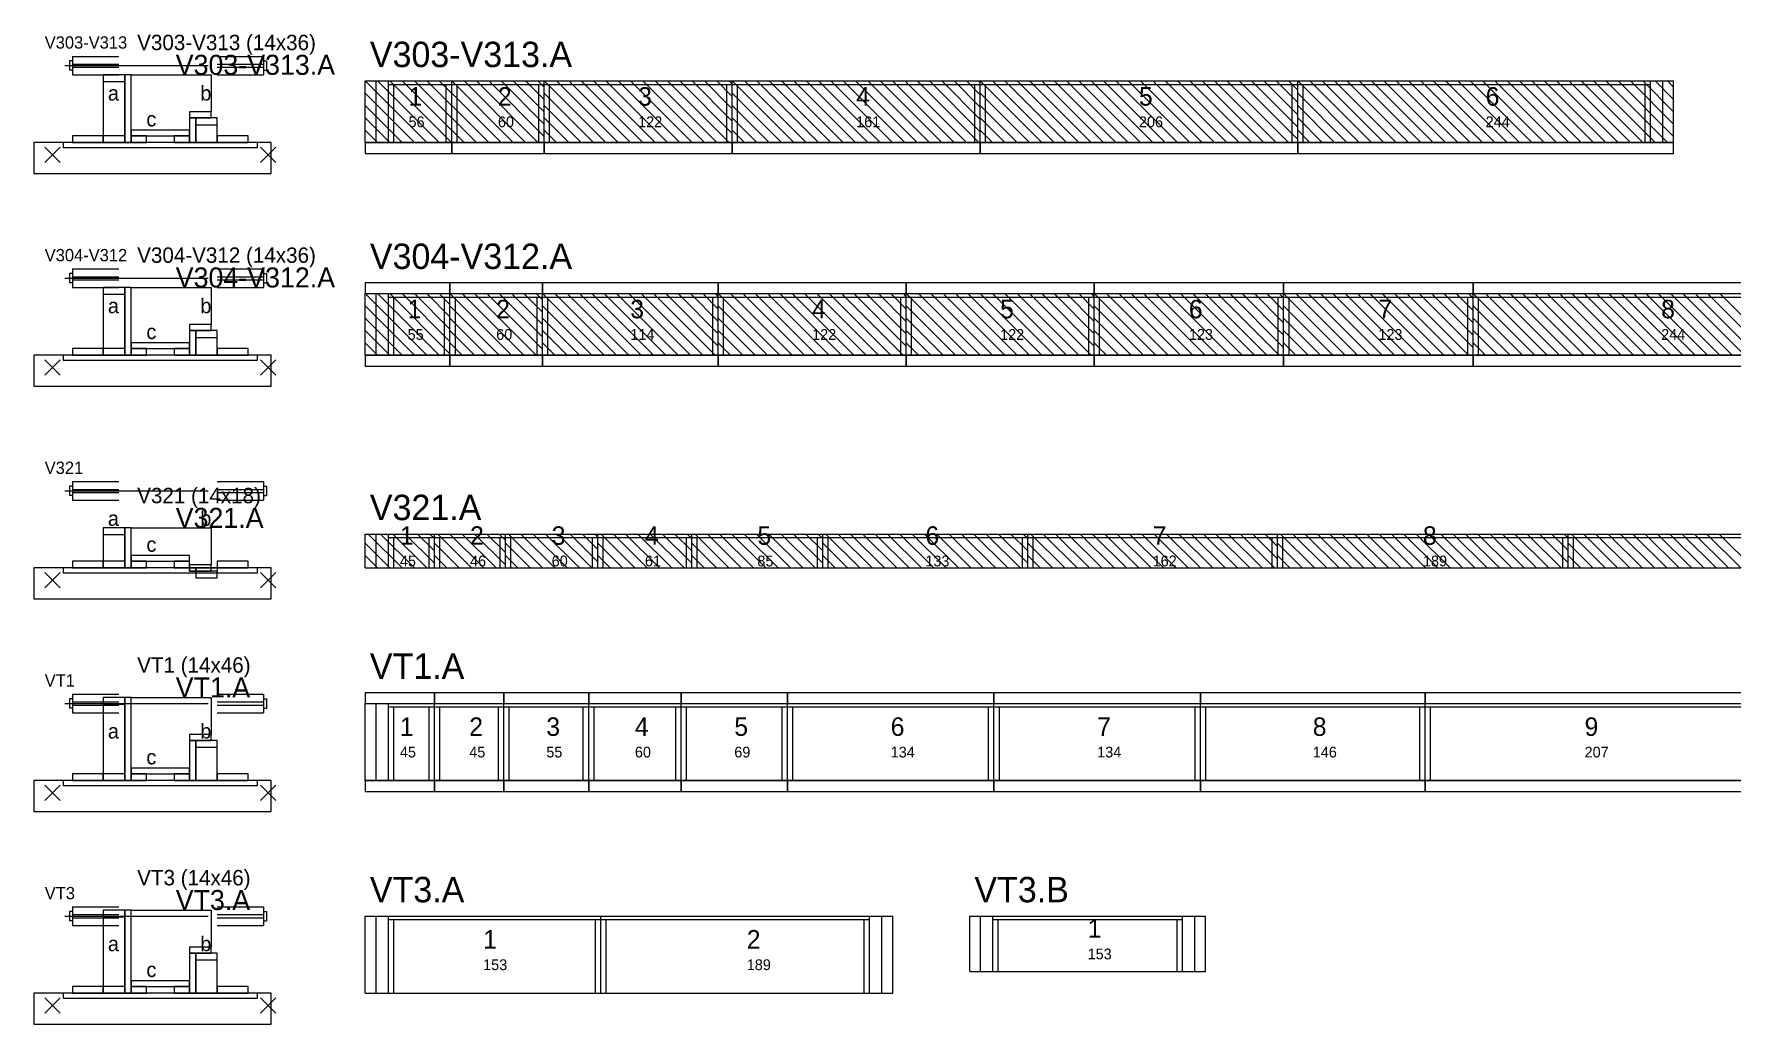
# Model space of a CAD drawing. Header units: metres. Extents: x -10 to 74425, y -2037 to 26.
# Drawn here: x 71397 to 72499, y -1318 to -675 of the extents above; entities that cross this region are included whole.
import ezdxf

# ---------------------------------------------------------------- set-up
doc = ezdxf.new("R2010")
doc.units = ezdxf.units.M
doc.layers.add('LABELS', color=3, linetype='Continuous')
doc.layers.add('VIGAS', color=7, linetype='Continuous')

msp = doc.modelspace()

# ---------------------------------------------------------------- linework, layer by layer
at = {"layer": 'VIGAS'}
for p, q in [((71420.2, -693), (71420.2, -699)), ((71422.2, -693), (71420.2, -693)), ((71422.2, -690), (71452.2, -690)), ((71422.2, -690), (71422.2, -702)), ((71516.2, -690), (71546.2, -690)), ((71546.2, -690), (71546.2, -702)), ((71546.2, -693), (71548.2, -693)), ((71548.2, -693), (71548.2, -699)), ((71417.2, -696), (71510.2, -696)), ((71422.2, -699), (71420.2, -699)), ((71422.2, -695), (71452.2, -695)), ((71422.2, -697), (71452.2, -697)), ((71422.2, -702), (71452.2, -702)), ((71516.2, -695), (71546.2, -695)), ((71516.2, -697), (71546.2, -697)), ((71516.2, -702), (71546.2, -702)), ((71546.2, -699), (71548.2, -699)), ((71612.2, -706), (71668.3, -706)), ((71612.2, -746), (71612.2, -706)), ((71652.2, -746), (71612.2, -706)), ((71644.2, -746), (71612.2, -714)), ((71619.2, -746), (71619.2, -706)), ((71660.2, -746), (71620.2, -706)), ((71627.2, -746), (71627.2, -706)), ((71627.2, -708.2), (71668.3, -708.2)), ((71668.2, -746), (71628.2, -706)), ((71630.7, -746), (71630.7, -708.2)), ((71668.3, -738.1), (71636.2, -706)), ((71668.3, -730.1), (71644.2, -706)), ((71668.3, -722.1), (71652.2, -706)), ((71668.3, -714.1), (71660.2, -706)), ((71664.8, -746), (71664.8, -708.2)), ((71668.3, -706.1), (71668.2, -706)), ((71668.3, -746), (71668.3, -706)), ((71668.3, -746), (71668.3, -706)), ((71668.3, -706), (71728.3, -706)), ((71668.3, -746), (71668.3, -706)), ((71668.3, -746), (71668.3, -706)), ((71668.3, -746), (71668.3, -706)), ((71708.3, -746), (71668.3, -706)), ((71668.3, -708.2), (71728.3, -708.2)), ((71700.3, -746), (71668.3, -714)), ((71671.8, -746), (71671.8, -708.2)), ((71716.3, -746), (71676.3, -706)), ((71724.3, -746), (71684.3, -706)), ((71728.3, -742), (71692.3, -706)), ((71728.3, -734), (71700.3, -706)), ((71728.3, -726), (71708.3, -706)), ((71728.3, -718), (71716.3, -706)), ((71728.3, -710), (71724.3, -706)), ((71724.8, -746), (71724.8, -708.2)), ((71728.3, -746), (71728.3, -706)), ((71728.3, -746), (71728.3, -706)), ((71728.3, -706), (71850.3, -706)), ((71728.3, -746), (71728.3, -706)), ((71728.3, -746), (71728.3, -706)), ((71728.3, -746), (71728.3, -706)), ((71768.3, -746), (71728.3, -706)), ((71728.3, -708.2), (71850.3, -708.2)), ((71760.3, -746), (71728.3, -714)), ((71731.8, -746), (71731.8, -708.2)), ((71776.3, -746), (71736.3, -706)), ((71784.3, -746), (71744.3, -706)), ((71792.3, -746), (71752.3, -706)), ((71800.3, -746), (71760.3, -706)), ((71808.3, -746), (71768.3, -706)), ((71816.3, -746), (71776.3, -706)), ((71824.3, -746), (71784.3, -706)), ((71832.3, -746), (71792.3, -706)), ((71840.3, -746), (71800.3, -706)), ((71848.3, -746), (71808.3, -706)), ((71850.3, -740), (71816.3, -706)), ((71850.3, -732), (71824.3, -706)), ((71850.3, -724), (71832.3, -706)), ((71850.3, -716), (71840.3, -706)), ((71846.8, -746), (71846.8, -708.2)), ((71850.3, -708), (71848.3, -706)), ((71850.3, -746), (71850.3, -706)), ((71850.3, -746), (71850.3, -706)), ((71850.3, -706), (72011.3, -706)), ((71850.3, -746), (71850.3, -706)), ((71850.3, -746), (71850.3, -706)), ((71850.3, -746), (71850.3, -706)), ((71890.3, -746), (71850.3, -706)), ((71850.3, -708.2), (72011.3, -708.2)), ((71882.3, -746), (71850.3, -714)), ((71853.8, -746), (71853.8, -708.2)), ((71898.3, -746), (71858.3, -706)), ((71906.3, -746), (71866.3, -706)), ((71914.3, -746), (71874.3, -706)), ((71922.3, -746), (71882.3, -706)), ((71930.3, -746), (71890.3, -706)), ((71938.3, -746), (71898.3, -706)), ((71946.3, -746), (71906.3, -706)), ((71954.3, -746), (71914.3, -706)), ((71962.3, -746), (71922.3, -706)), ((71970.3, -746), (71930.3, -706)), ((71978.3, -746), (71938.3, -706)), ((71986.3, -746), (71946.3, -706)), ((71994.3, -746), (71954.3, -706)), ((72002.3, -746), (71962.3, -706)), ((72010.3, -746), (71970.3, -706)), ((72011.3, -739), (71978.3, -706)), ((72011.3, -731), (71986.3, -706)), ((72011.3, -723), (71994.3, -706)), ((72011.3, -715), (72002.3, -706)), ((72007.8, -746), (72007.8, -708.2)), ((72011.3, -707), (72010.3, -706)), ((72011.3, -746), (72011.3, -706)), ((72011.3, -746), (72011.3, -706)), ((72011.3, -706), (72217.3, -706)), ((72011.3, -746), (72011.3, -706)), ((72011.3, -746), (72011.3, -706)), ((72011.3, -746), (72011.3, -706)), ((72051.3, -746), (72011.3, -706)), ((72011.3, -708.2), (72217.3, -708.2)), ((72043.3, -746), (72011.3, -714)), ((72014.8, -746), (72014.8, -708.2)), ((72059.3, -746), (72019.3, -706)), ((72067.3, -746), (72027.3, -706)), ((72075.3, -746), (72035.3, -706)), ((72083.3, -746), (72043.3, -706)), ((72091.3, -746), (72051.3, -706)), ((72099.3, -746), (72059.3, -706)), ((72107.3, -746), (72067.3, -706)), ((72115.3, -746), (72075.3, -706)), ((72123.3, -746), (72083.3, -706)), ((72131.3, -746), (72091.3, -706)), ((72139.3, -746), (72099.3, -706)), ((72147.3, -746), (72107.3, -706)), ((72155.3, -746), (72115.3, -706)), ((72163.3, -746), (72123.3, -706)), ((72171.3, -746), (72131.3, -706)), ((72179.3, -746), (72139.3, -706)), ((72187.3, -746), (72147.3, -706)), ((72195.3, -746), (72155.3, -706)), ((72203.3, -746), (72163.3, -706)), ((72211.3, -746), (72171.3, -706)), ((72217.3, -744), (72179.3, -706)), ((72217.3, -736), (72187.3, -706)), ((72217.3, -728), (72195.3, -706)), ((72217.3, -720), (72203.3, -706)), ((72217.3, -712), (72211.3, -706)), ((72213.8, -746), (72213.8, -708.2)), ((72217.3, -746), (72217.3, -706)), ((72217.3, -746), (72217.3, -706)), ((72217.3, -706), (72461.3, -706)), ((72217.3, -746), (72217.3, -706)), ((72217.3, -746), (72217.3, -706)), ((72217.3, -746), (72217.3, -706)), ((72257.3, -746), (72217.3, -706)), ((72217.3, -708.2), (72446.3, -708.2)), ((72249.3, -746), (72217.3, -714)), ((72220.8, -746), (72220.8, -708.2)), ((72265.3, -746), (72225.3, -706)), ((72273.3, -746), (72233.3, -706)), ((72281.3, -746), (72241.3, -706)), ((72289.3, -746), (72249.3, -706)), ((72297.3, -746), (72257.3, -706)), ((72305.3, -746), (72265.3, -706)), ((72313.3, -746), (72273.3, -706)), ((72321.3, -746), (72281.3, -706)), ((72329.3, -746), (72289.3, -706)), ((72337.3, -746), (72297.3, -706)), ((72345.3, -746), (72305.3, -706)), ((72353.3, -746), (72313.3, -706)), ((72361.3, -746), (72321.3, -706)), ((72369.3, -746), (72329.3, -706)), ((72377.3, -746), (72337.3, -706)), ((72385.3, -746), (72345.3, -706)), ((72393.3, -746), (72353.3, -706)), ((72401.3, -746), (72361.3, -706)), ((72409.3, -746), (72369.3, -706)), ((72417.3, -746), (72377.3, -706)), ((72425.3, -746), (72385.3, -706)), ((72433.3, -746), (72393.3, -706)), ((72441.3, -746), (72401.3, -706)), ((72449.3, -746), (72409.3, -706)), ((72457.3, -746), (72417.3, -706)), ((72461.3, -742), (72425.3, -706)), ((72461.3, -734), (72433.3, -706)), ((72461.3, -726), (72441.3, -706)), ((72442.8, -746), (72442.8, -708.2)), ((72446.3, -746), (72446.3, -706)), ((72461.3, -718), (72449.3, -706)), ((72454.3, -746), (72454.3, -706)), ((72461.3, -710), (72457.3, -706)), ((72461.3, -746), (72461.3, -706)), ((71636.2, -746), (71612.2, -722)), ((71692.3, -746), (71668.3, -722)), ((71752.3, -746), (71728.3, -722)), ((71874.3, -746), (71850.3, -722)), ((72035.3, -746), (72011.3, -722)), ((72241.3, -746), (72217.3, -722)), ((71628.2, -746), (71612.2, -730)), ((71684.3, -746), (71668.3, -730)), ((71744.3, -746), (71728.3, -730)), ((71866.3, -746), (71850.3, -730)), ((72027.3, -746), (72011.3, -730)), ((72233.3, -746), (72217.3, -730)), ((71620.2, -746), (71612.2, -738)), ((71612.2, -746), (71668.3, -746)), ((71612.2, -746), (71612.2, -746)), ((71627.2, -746), (71630.7, -746)), ((71664.8, -746), (71668.3, -746)), ((71676.3, -746), (71668.3, -738)), ((71668.3, -746), (71728.3, -746)), ((71668.3, -746), (71671.8, -746)), ((71668.3, -746), (71668.3, -746)), ((71724.8, -746), (71728.3, -746)), ((71736.3, -746), (71728.3, -738)), ((71728.3, -746), (71850.3, -746)), ((71728.3, -746), (71731.8, -746)), ((71728.3, -746), (71728.3, -746)), ((71846.8, -746), (71850.3, -746)), ((71858.3, -746), (71850.3, -738)), ((71850.3, -746), (72011.3, -746)), ((71850.3, -746), (71853.8, -746)), ((71850.3, -746), (71850.3, -746)), ((72007.8, -746), (72011.3, -746)), ((72019.3, -746), (72011.3, -738)), ((72011.3, -746), (72217.3, -746)), ((72011.3, -746), (72014.8, -746)), ((72011.3, -746), (72011.3, -746)), ((72213.8, -746), (72217.3, -746)), ((72225.3, -746), (72217.3, -738)), ((72217.3, -746), (72461.3, -746)), ((72217.3, -746), (72220.8, -746)), ((72217.3, -746), (72217.3, -746)), ((72442.8, -746), (72446.3, -746)), ((71404.2, -759), (71414.2, -749)), ((71404.2, -749), (71414.2, -759)), ((71544.2, -759), (71554.2, -749)), ((71544.2, -749), (71554.2, -759)), ((71417.2, -834), (71510.2, -834)), ((71420.2, -831), (71420.2, -837)), ((71422.2, -831), (71420.2, -831)), ((71422.2, -837), (71420.2, -837)), ((71422.2, -828), (71452.2, -828)), ((71422.2, -828), (71422.2, -840)), ((71422.2, -833), (71452.2, -833)), ((71422.2, -835), (71452.2, -835)), ((71516.2, -828), (71546.2, -828)), ((71516.2, -833), (71546.2, -833)), ((71516.2, -835), (71546.2, -835)), ((71546.2, -828), (71546.2, -840)), ((71546.2, -831), (71548.2, -831)), ((71546.2, -837), (71548.2, -837)), ((71548.2, -831), (71548.2, -837)), ((71422.2, -840), (71452.2, -840)), ((71516.2, -840), (71546.2, -840)), ((71612.2, -844), (71667.2, -844)), ((71612.2, -884), (71612.2, -844)), ((71652.2, -884), (71612.2, -844)), ((71619.2, -884), (71619.2, -844)), ((71660.2, -884), (71620.2, -844)), ((71627.2, -884), (71627.2, -844)), ((71627.2, -846.2), (71667.2, -846.2)), ((71667.2, -883), (71628.2, -844)), ((71630.7, -884), (71630.7, -846.2)), ((71667.2, -875), (71636.2, -844)), ((71667.2, -867), (71644.2, -844)), ((71667.2, -859), (71652.2, -844)), ((71667.2, -851), (71660.2, -844)), ((71663.7, -884), (71663.7, -846.2)), ((71667.2, -884), (71667.2, -844)), ((71667.2, -884), (71667.2, -844)), ((71667.2, -844), (71727.2, -844)), ((71667.2, -884), (71667.2, -844)), ((71667.2, -884), (71667.2, -844)), ((71667.2, -884), (71667.2, -844)), ((71707.2, -884), (71667.2, -844)), ((71667.2, -846.2), (71727.2, -846.2)), ((71670.7, -884), (71670.7, -846.2)), ((71715.2, -884), (71675.2, -844)), ((71723.2, -884), (71683.2, -844)), ((71727.2, -880), (71691.2, -844)), ((71727.2, -872), (71699.2, -844)), ((71727.2, -864), (71707.2, -844)), ((71727.2, -856), (71715.2, -844)), ((71727.2, -848), (71723.2, -844)), ((71723.7, -884), (71723.7, -846.2)), ((71727.2, -884), (71727.2, -844)), ((71727.2, -884), (71727.2, -844)), ((71727.2, -844), (71841.2, -844)), ((71727.2, -884), (71727.2, -844)), ((71727.2, -884), (71727.2, -844)), ((71727.2, -884), (71727.2, -844)), ((71767.2, -884), (71727.2, -844)), ((71727.2, -846.2), (71841.2, -846.2)), ((71730.7, -884), (71730.7, -846.2)), ((71775.2, -884), (71735.2, -844)), ((71783.2, -884), (71743.2, -844)), ((71791.2, -884), (71751.2, -844)), ((71799.2, -884), (71759.2, -844)), ((71807.2, -884), (71767.2, -844)), ((71815.2, -884), (71775.2, -844)), ((71823.2, -884), (71783.2, -844)), ((71831.2, -884), (71791.2, -844)), ((71839.2, -884), (71799.2, -844)), ((71841.2, -878), (71807.2, -844)), ((71841.2, -870), (71815.2, -844)), ((71841.2, -862), (71823.2, -844)), ((71841.2, -854), (71831.2, -844)), ((71837.7, -884), (71837.7, -846.2)), ((71841.2, -846), (71839.2, -844)), ((71841.2, -884), (71841.2, -844)), ((71841.2, -884), (71841.2, -844)), ((71841.2, -844), (71963.2, -844)), ((71841.2, -884), (71841.2, -844)), ((71841.2, -884), (71841.2, -844)), ((71841.2, -884), (71841.2, -844)), ((71881.2, -884), (71841.2, -844)), ((71841.2, -846.2), (71963.2, -846.2)), ((71844.7, -884), (71844.7, -846.2)), ((71889.2, -884), (71849.2, -844)), ((71897.2, -884), (71857.2, -844)), ((71905.2, -884), (71865.2, -844)), ((71913.2, -884), (71873.2, -844)), ((71921.2, -884), (71881.2, -844)), ((71929.2, -884), (71889.2, -844)), ((71937.2, -884), (71897.2, -844)), ((71945.2, -884), (71905.2, -844)), ((71953.2, -884), (71913.2, -844)), ((71961.2, -884), (71921.2, -844)), ((71963.2, -878), (71929.2, -844)), ((71963.2, -870), (71937.2, -844)), ((71963.2, -862), (71945.2, -844)), ((71963.2, -854), (71953.2, -844)), ((71959.7, -884), (71959.7, -846.2)), ((71963.2, -846), (71961.2, -844)), ((71963.2, -884), (71963.2, -844)), ((71963.2, -884), (71963.2, -844)), ((71963.2, -844), (72085.2, -844)), ((71963.2, -884), (71963.2, -844)), ((71963.2, -884), (71963.2, -844)), ((71963.2, -884), (71963.2, -844)), ((72003.2, -884), (71963.2, -844)), ((71963.2, -846.2), (72085.2, -846.2)), ((71966.7, -884), (71966.7, -846.2)), ((72011.2, -884), (71971.2, -844)), ((72019.2, -884), (71979.2, -844)), ((72027.2, -884), (71987.2, -844)), ((72035.2, -884), (71995.2, -844)), ((72043.2, -884), (72003.2, -844)), ((72051.2, -884), (72011.2, -844)), ((72059.2, -884), (72019.2, -844)), ((72067.2, -884), (72027.2, -844)), ((72075.2, -884), (72035.2, -844)), ((72083.2, -884), (72043.2, -844)), ((72085.2, -878), (72051.2, -844)), ((72085.2, -870), (72059.2, -844)), ((72085.2, -862), (72067.2, -844)), ((72085.2, -854), (72075.2, -844)), ((72081.7, -884), (72081.7, -846.2)), ((72085.2, -846), (72083.2, -844)), ((72085.2, -884), (72085.2, -844)), ((72085.2, -884), (72085.2, -844)), ((72085.2, -844), (72208.2, -844)), ((72085.2, -884), (72085.2, -844)), ((72085.2, -884), (72085.2, -844)), ((72085.2, -884), (72085.2, -844)), ((72125.2, -884), (72085.2, -844)), ((72085.2, -846.2), (72208.2, -846.2)), ((72088.7, -884), (72088.7, -846.2)), ((72133.2, -884), (72093.2, -844)), ((72141.2, -884), (72101.2, -844)), ((72149.2, -884), (72109.2, -844)), ((72157.2, -884), (72117.2, -844)), ((72165.2, -884), (72125.2, -844)), ((72173.2, -884), (72133.2, -844)), ((72181.2, -884), (72141.2, -844)), ((72189.2, -884), (72149.2, -844)), ((72197.2, -884), (72157.2, -844)), ((72205.2, -884), (72165.2, -844)), ((72208.2, -879), (72173.2, -844)), ((72208.2, -871), (72181.2, -844)), ((72208.2, -863), (72189.2, -844)), ((72208.2, -855), (72197.2, -844)), ((72204.7, -884), (72204.7, -846.2)), ((72208.2, -847), (72205.2, -844)), ((72208.2, -884), (72208.2, -844)), ((72208.2, -884), (72208.2, -844)), ((72208.2, -844), (72331.2, -844)), ((72208.2, -884), (72208.2, -844)), ((72208.2, -884), (72208.2, -844)), ((72208.2, -884), (72208.2, -844)), ((72248.2, -884), (72208.2, -844)), ((72208.2, -846.2), (72331.2, -846.2)), ((72211.7, -884), (72211.7, -846.2)), ((72256.2, -884), (72216.2, -844)), ((72264.2, -884), (72224.2, -844)), ((72272.2, -884), (72232.2, -844)), ((72280.2, -884), (72240.2, -844)), ((72288.2, -884), (72248.2, -844)), ((72296.2, -884), (72256.2, -844)), ((72304.2, -884), (72264.2, -844)), ((72312.2, -884), (72272.2, -844)), ((72320.2, -884), (72280.2, -844)), ((72328.2, -884), (72288.2, -844)), ((72331.2, -879), (72296.2, -844)), ((72331.2, -871), (72304.2, -844)), ((72331.2, -863), (72312.2, -844)), ((72331.2, -855), (72320.2, -844)), ((72327.7, -884), (72327.7, -846.2)), ((72331.2, -847), (72328.2, -844)), ((72331.2, -884), (72331.2, -844)), ((72331.2, -884), (72331.2, -844)), ((72331.2, -844), (72575.2, -844)), ((72331.2, -884), (72331.2, -844)), ((72331.2, -884), (72331.2, -844)), ((72331.2, -884), (72331.2, -844)), ((72371.2, -884), (72331.2, -844)), ((72331.2, -846.2), (72575.2, -846.2)), ((72334.7, -884), (72334.7, -846.2)), ((72379.2, -884), (72339.2, -844)), ((72387.2, -884), (72347.2, -844)), ((72395.2, -884), (72355.2, -844)), ((72403.2, -884), (72363.2, -844)), ((72411.2, -884), (72371.2, -844)), ((72419.2, -884), (72379.2, -844)), ((72427.2, -884), (72387.2, -844)), ((72435.2, -884), (72395.2, -844)), ((72443.2, -884), (72403.2, -844)), ((72451.2, -884), (72411.2, -844)), ((72459.2, -884), (72419.2, -844)), ((72467.2, -884), (72427.2, -844)), ((72475.2, -884), (72435.2, -844)), ((72483.2, -884), (72443.2, -844)), ((72491.2, -884), (72451.2, -844)), ((72499.2, -884), (72459.2, -844)), ((72507.2, -884), (72467.2, -844)), ((72515.2, -884), (72475.2, -844)), ((72523.2, -884), (72483.2, -844)), ((72531.2, -884), (72491.2, -844)), ((71644.2, -884), (71612.2, -852)), ((71699.2, -884), (71667.2, -852)), ((71759.2, -884), (71727.2, -852)), ((71873.2, -884), (71841.2, -852)), ((71995.2, -884), (71963.2, -852)), ((72117.2, -884), (72085.2, -852)), ((72240.2, -884), (72208.2, -852)), ((72363.2, -884), (72331.2, -852)), ((71636.2, -884), (71612.2, -860)), ((71628.2, -884), (71612.2, -868)), ((71691.2, -884), (71667.2, -860)), ((71683.2, -884), (71667.2, -868)), ((71751.2, -884), (71727.2, -860)), ((71743.2, -884), (71727.2, -868)), ((71865.2, -884), (71841.2, -860)), ((71857.2, -884), (71841.2, -868)), ((71987.2, -884), (71963.2, -860)), ((71979.2, -884), (71963.2, -868)), ((72109.2, -884), (72085.2, -860)), ((72101.2, -884), (72085.2, -868)), ((72232.2, -884), (72208.2, -860)), ((72224.2, -884), (72208.2, -868)), ((72355.2, -884), (72331.2, -860)), ((72347.2, -884), (72331.2, -868)), ((71620.2, -884), (71612.2, -876)), ((71675.2, -884), (71667.2, -876)), ((71735.2, -884), (71727.2, -876)), ((71849.2, -884), (71841.2, -876)), ((71971.2, -884), (71963.2, -876)), ((72093.2, -884), (72085.2, -876)), ((72216.2, -884), (72208.2, -876)), ((72339.2, -884), (72331.2, -876)), ((71404.2, -897), (71414.2, -887)), ((71404.2, -887), (71414.2, -897)), ((71544.2, -897), (71554.2, -887)), ((71544.2, -887), (71554.2, -897)), ((71612.2, -884), (71667.2, -884)), ((71612.2, -884), (71612.2, -884)), ((71627.2, -884), (71630.7, -884)), ((71663.7, -884), (71667.2, -884)), ((71667.2, -884), (71727.2, -884)), ((71667.2, -884), (71670.7, -884)), ((71667.2, -884), (71667.2, -884)), ((71723.7, -884), (71727.2, -884)), ((71727.2, -884), (71841.2, -884)), ((71727.2, -884), (71730.7, -884)), ((71727.2, -884), (71727.2, -884)), ((71837.7, -884), (71841.2, -884)), ((71841.2, -884), (71963.2, -884)), ((71841.2, -884), (71844.7, -884)), ((71841.2, -884), (71841.2, -884)), ((71959.7, -884), (71963.2, -884)), ((71963.2, -884), (72085.2, -884)), ((71963.2, -884), (71966.7, -884)), ((71963.2, -884), (71963.2, -884)), ((72081.7, -884), (72085.2, -884)), ((72085.2, -884), (72208.2, -884)), ((72085.2, -884), (72088.7, -884)), ((72085.2, -884), (72085.2, -884)), ((72204.7, -884), (72208.2, -884)), ((72208.2, -884), (72331.2, -884)), ((72208.2, -884), (72211.7, -884)), ((72208.2, -884), (72208.2, -884)), ((72327.7, -884), (72331.2, -884)), ((72331.2, -884), (72575.2, -884)), ((72331.2, -884), (72334.7, -884)), ((72331.2, -884), (72331.2, -884)), ((71420.2, -969), (71420.2, -975)), ((71422.2, -969), (71420.2, -969)), ((71422.2, -966), (71452.2, -966)), ((71422.2, -966), (71422.2, -978)), ((71516.2, -966), (71546.2, -966)), ((71546.2, -966), (71546.2, -978)), ((71546.2, -969), (71548.2, -969)), ((71548.2, -969), (71548.2, -975)), ((71417.2, -972), (71510.2, -972)), ((71422.2, -975), (71420.2, -975)), ((71422.2, -971), (71452.2, -971)), ((71422.2, -973), (71452.2, -973)), ((71422.2, -978), (71452.2, -978)), ((71516.2, -971), (71546.2, -971)), ((71516.2, -973), (71546.2, -973)), ((71516.2, -978), (71546.2, -978)), ((71546.2, -975), (71548.2, -975)), ((71612.2, -1000), (71657.2, -1000)), ((71612.2, -1022), (71612.2, -1000)), ((71636.2, -1022), (71614.2, -1000)), ((71619.2, -1022), (71619.2, -1000)), ((71644.2, -1022), (71622.2, -1000)), ((71627.2, -1022), (71627.2, -1000)), ((71627.2, -1002.2), (71657.2, -1002.2)), ((71652.2, -1022), (71630.2, -1000)), ((71630.7, -1022), (71630.7, -1002.2)), ((71657.2, -1019), (71638.2, -1000)), ((71657.2, -1011), (71646.2, -1000)), ((71653.7, -1022), (71653.7, -1002.2)), ((71657.2, -1003), (71654.2, -1000)), ((71657.2, -1022), (71657.2, -1000)), ((71657.2, -1022), (71657.2, -1000)), ((71657.2, -1000), (71703.2, -1000)), ((71657.2, -1022), (71657.2, -1000)), ((71657.2, -1022), (71657.2, -1000)), ((71657.2, -1022), (71657.2, -1000)), ((71657.2, -1002.2), (71703.2, -1002.2)), ((71681.2, -1022), (71659.2, -1000)), ((71660.7, -1022), (71660.7, -1002.2)), ((71689.2, -1022), (71667.2, -1000)), ((71697.2, -1022), (71675.2, -1000)), ((71703.2, -1020), (71683.2, -1000)), ((71703.2, -1012), (71691.2, -1000)), ((71703.2, -1004), (71699.2, -1000)), ((71699.7, -1022), (71699.7, -1002.2)), ((71703.2, -1022), (71703.2, -1000)), ((71703.2, -1022), (71703.2, -1000)), ((71703.2, -1000), (71763.2, -1000)), ((71703.2, -1022), (71703.2, -1000)), ((71703.2, -1022), (71703.2, -1000)), ((71703.2, -1022), (71703.2, -1000)), ((71703.2, -1002.2), (71763.2, -1002.2)), ((71727.2, -1022), (71705.2, -1000)), ((71706.7, -1022), (71706.7, -1002.2)), ((71735.2, -1022), (71713.2, -1000)), ((71743.2, -1022), (71721.2, -1000)), ((71751.2, -1022), (71729.2, -1000)), ((71759.2, -1022), (71737.2, -1000)), ((71763.2, -1018), (71745.2, -1000)), ((71763.2, -1010), (71753.2, -1000)), ((71759.7, -1022), (71759.7, -1002.2)), ((71763.2, -1002), (71761.2, -1000)), ((71763.2, -1022), (71763.2, -1000)), ((71763.2, -1022), (71763.2, -1000)), ((71763.2, -1000), (71824.2, -1000)), ((71763.2, -1022), (71763.2, -1000)), ((71763.2, -1022), (71763.2, -1000)), ((71763.2, -1022), (71763.2, -1000)), ((71763.2, -1002.2), (71824.2, -1002.2)), ((71787.2, -1022), (71765.2, -1000)), ((71766.7, -1022), (71766.7, -1002.2)), ((71795.2, -1022), (71773.2, -1000)), ((71803.2, -1022), (71781.2, -1000)), ((71811.2, -1022), (71789.2, -1000)), ((71819.2, -1022), (71797.2, -1000)), ((71824.2, -1019), (71805.2, -1000)), ((71824.2, -1011), (71813.2, -1000)), ((71820.7, -1022), (71820.7, -1002.2)), ((71824.2, -1003), (71821.2, -1000)), ((71824.2, -1022), (71824.2, -1000)), ((71824.2, -1022), (71824.2, -1000)), ((71824.2, -1000), (71909.2, -1000)), ((71824.2, -1022), (71824.2, -1000)), ((71824.2, -1022), (71824.2, -1000)), ((71824.2, -1022), (71824.2, -1000)), ((71824.2, -1002.2), (71909.2, -1002.2)), ((71848.2, -1022), (71826.2, -1000)), ((71827.7, -1022), (71827.7, -1002.2)), ((71856.2, -1022), (71834.2, -1000)), ((71864.2, -1022), (71842.2, -1000)), ((71872.2, -1022), (71850.2, -1000)), ((71880.2, -1022), (71858.2, -1000)), ((71888.2, -1022), (71866.2, -1000)), ((71896.2, -1022), (71874.2, -1000)), ((71904.2, -1022), (71882.2, -1000)), ((71909.2, -1019), (71890.2, -1000)), ((71909.2, -1011), (71898.2, -1000)), ((71905.7, -1022), (71905.7, -1002.2)), ((71909.2, -1003), (71906.2, -1000)), ((71909.2, -1022), (71909.2, -1000)), ((71909.2, -1022), (71909.2, -1000)), ((71909.2, -1000), (72042.2, -1000)), ((71909.2, -1022), (71909.2, -1000)), ((71909.2, -1022), (71909.2, -1000)), ((71909.2, -1022), (71909.2, -1000)), ((71909.2, -1002.2), (72042.2, -1002.2)), ((71933.2, -1022), (71911.2, -1000)), ((71912.7, -1022), (71912.7, -1002.2)), ((71941.2, -1022), (71919.2, -1000)), ((71949.2, -1022), (71927.2, -1000)), ((71957.2, -1022), (71935.2, -1000)), ((71965.2, -1022), (71943.2, -1000)), ((71973.2, -1022), (71951.2, -1000)), ((71981.2, -1022), (71959.2, -1000)), ((71989.2, -1022), (71967.2, -1000)), ((71997.2, -1022), (71975.2, -1000)), ((72005.2, -1022), (71983.2, -1000)), ((72013.2, -1022), (71991.2, -1000)), ((72021.2, -1022), (71999.2, -1000)), ((72029.2, -1022), (72007.2, -1000)), ((72037.2, -1022), (72015.2, -1000)), ((72042.2, -1019), (72023.2, -1000)), ((72042.2, -1011), (72031.2, -1000)), ((72038.7, -1022), (72038.7, -1002.2)), ((72042.2, -1003), (72039.2, -1000)), ((72042.2, -1022), (72042.2, -1000)), ((72042.2, -1022), (72042.2, -1000)), ((72042.2, -1000), (72204.2, -1000)), ((72042.2, -1022), (72042.2, -1000)), ((72042.2, -1022), (72042.2, -1000)), ((72042.2, -1022), (72042.2, -1000)), ((72042.2, -1002.2), (72204.2, -1002.2)), ((72066.2, -1022), (72044.2, -1000)), ((72045.7, -1022), (72045.7, -1002.2)), ((72074.2, -1022), (72052.2, -1000)), ((72082.2, -1022), (72060.2, -1000)), ((72090.2, -1022), (72068.2, -1000)), ((72098.2, -1022), (72076.2, -1000)), ((72106.2, -1022), (72084.2, -1000)), ((72114.2, -1022), (72092.2, -1000)), ((72122.2, -1022), (72100.2, -1000)), ((72130.2, -1022), (72108.2, -1000)), ((72138.2, -1022), (72116.2, -1000)), ((72146.2, -1022), (72124.2, -1000)), ((72154.2, -1022), (72132.2, -1000)), ((72162.2, -1022), (72140.2, -1000)), ((72170.2, -1022), (72148.2, -1000)), ((72178.2, -1022), (72156.2, -1000)), ((72186.2, -1022), (72164.2, -1000)), ((72194.2, -1022), (72172.2, -1000)), ((72202.2, -1022), (72180.2, -1000)), ((72204.2, -1016), (72188.2, -1000)), ((72204.2, -1008), (72196.2, -1000)), ((72200.7, -1022), (72200.7, -1002.2)), ((72204.2, -1022), (72204.2, -1000)), ((72204.2, -1022), (72204.2, -1000)), ((72204.2, -1000), (72392.9, -1000)), ((72204.2, -1022), (72204.2, -1000)), ((72204.2, -1022), (72204.2, -1000)), ((72204.2, -1022), (72204.2, -1000)), ((72204.2, -1000), (72204.2, -1000)), ((72204.2, -1002.2), (72392.9, -1002.2)), ((72228.2, -1022), (72206.2, -1000)), ((72207.7, -1022), (72207.7, -1002.2)), ((72236.2, -1022), (72214.2, -1000)), ((72244.2, -1022), (72222.2, -1000)), ((72252.2, -1022), (72230.2, -1000)), ((72260.2, -1022), (72238.2, -1000)), ((72268.2, -1022), (72246.2, -1000)), ((72276.2, -1022), (72254.2, -1000)), ((72284.2, -1022), (72262.2, -1000)), ((72292.2, -1022), (72270.2, -1000)), ((72300.2, -1022), (72278.2, -1000)), ((72308.2, -1022), (72286.2, -1000)), ((72316.2, -1022), (72294.2, -1000)), ((72324.2, -1022), (72302.2, -1000)), ((72332.2, -1022), (72310.2, -1000)), ((72340.2, -1022), (72318.2, -1000)), ((72348.2, -1022), (72326.2, -1000)), ((72356.2, -1022), (72334.2, -1000)), ((72364.2, -1022), (72342.2, -1000)), ((72372.2, -1022), (72350.2, -1000)), ((72380.2, -1022), (72358.2, -1000)), ((72388.2, -1022), (72366.2, -1000)), ((72392.9, -1018.7), (72374.2, -1000)), ((72392.9, -1010.7), (72382.2, -1000)), ((72389.4, -1022), (72389.4, -1002.2)), ((72392.9, -1002.7), (72390.2, -1000)), ((72392.9, -1022), (72392.9, -1000)), ((72392.9, -1022), (72392.9, -1000)), ((72392.9, -1000), (72610.9, -1000)), ((72392.9, -1022), (72392.9, -1000)), ((72392.9, -1022), (72392.9, -1000)), ((72392.9, -1022), (72392.9, -1000)), ((72392.9, -1002.2), (72610.9, -1002.2)), ((72416.9, -1022), (72394.9, -1000)), ((72396.4, -1022), (72396.4, -1002.2)), ((72424.9, -1022), (72402.9, -1000)), ((72432.9, -1022), (72410.9, -1000)), ((72440.9, -1022), (72418.9, -1000)), ((72448.9, -1022), (72426.9, -1000)), ((72456.9, -1022), (72434.9, -1000)), ((72464.9, -1022), (72442.9, -1000)), ((72472.9, -1022), (72450.9, -1000)), ((72480.9, -1022), (72458.9, -1000)), ((72488.9, -1022), (72466.9, -1000)), ((72496.9, -1022), (72474.9, -1000)), ((72504.9, -1022), (72482.9, -1000)), ((72512.9, -1022), (72490.9, -1000)), ((71628.2, -1022), (71612.2, -1006)), ((71673.2, -1022), (71657.2, -1006)), ((71719.2, -1022), (71703.2, -1006)), ((71779.2, -1022), (71763.2, -1006)), ((71840.2, -1022), (71824.2, -1006)), ((71925.2, -1022), (71909.2, -1006)), ((72058.2, -1022), (72042.2, -1006)), ((72220.2, -1022), (72204.2, -1006)), ((72408.9, -1022), (72392.9, -1006)), ((71620.2, -1022), (71612.2, -1014)), ((71612.2, -1022), (71657.2, -1022)), ((71612.2, -1022), (71612.2, -1022)), ((71627.2, -1022), (71630.7, -1022)), ((71653.7, -1022), (71657.2, -1022)), ((71665.2, -1022), (71657.2, -1014)), ((71657.2, -1022), (71703.2, -1022)), ((71657.2, -1022), (71660.7, -1022)), ((71657.2, -1022), (71657.2, -1022)), ((71699.7, -1022), (71703.2, -1022)), ((71711.2, -1022), (71703.2, -1014)), ((71703.2, -1022), (71763.2, -1022)), ((71703.2, -1022), (71706.7, -1022)), ((71703.2, -1022), (71703.2, -1022)), ((71759.7, -1022), (71763.2, -1022)), ((71771.2, -1022), (71763.2, -1014)), ((71763.2, -1022), (71824.2, -1022)), ((71763.2, -1022), (71766.7, -1022)), ((71763.2, -1022), (71763.2, -1022)), ((71820.7, -1022), (71824.2, -1022)), ((71832.2, -1022), (71824.2, -1014)), ((71824.2, -1022), (71909.2, -1022)), ((71824.2, -1022), (71827.7, -1022)), ((71824.2, -1022), (71824.2, -1022)), ((71905.7, -1022), (71909.2, -1022)), ((71917.2, -1022), (71909.2, -1014)), ((71909.2, -1022), (72042.2, -1022)), ((71909.2, -1022), (71912.7, -1022)), ((71909.2, -1022), (71909.2, -1022)), ((72038.7, -1022), (72042.2, -1022)), ((72050.2, -1022), (72042.2, -1014)), ((72042.2, -1022), (72204.2, -1022)), ((72042.2, -1022), (72045.7, -1022)), ((72042.2, -1022), (72042.2, -1022)), ((72200.7, -1022), (72204.2, -1022)), ((72212.2, -1022), (72204.2, -1014)), ((72204.2, -1022), (72392.9, -1022)), ((72204.2, -1022), (72207.7, -1022)), ((72204.2, -1022), (72204.2, -1022)), ((72389.4, -1022), (72392.9, -1022)), ((72400.9, -1022), (72392.9, -1014)), ((72392.9, -1022), (72610.9, -1022)), ((72392.9, -1022), (72396.4, -1022)), ((72392.9, -1022), (72392.9, -1022)), ((71404.2, -1035), (71414.2, -1025)), ((71404.2, -1025), (71414.2, -1035)), ((71544.2, -1035), (71554.2, -1025)), ((71544.2, -1025), (71554.2, -1035)), ((71417.2, -1110), (71510.2, -1110)), ((71420.2, -1107), (71420.2, -1113)), ((71422.2, -1107), (71420.2, -1107)), ((71422.2, -1104), (71452.2, -1104)), ((71422.2, -1104), (71422.2, -1116)), ((71422.2, -1109), (71452.2, -1109)), ((71422.2, -1111), (71452.2, -1111)), ((71516.2, -1104), (71546.2, -1104)), ((71516.2, -1109), (71546.2, -1109)), ((71516.2, -1111), (71546.2, -1111)), ((71546.2, -1104), (71546.2, -1116)), ((71546.2, -1107), (71548.2, -1107)), ((71548.2, -1107), (71548.2, -1113)), ((71612.2, -1110), (71657.2, -1110)), ((71612.2, -1160), (71612.2, -1110)), ((71619.2, -1160), (71619.2, -1110)), ((71627.2, -1160), (71627.2, -1110)), ((71627.2, -1112.2), (71657.2, -1112.2)), ((71630.7, -1160), (71630.7, -1112.2)), ((71653.7, -1160), (71653.7, -1112.2)), ((71657.2, -1160), (71657.2, -1110)), ((71657.2, -1160), (71657.2, -1110)), ((71657.2, -1110), (71702.2, -1110)), ((71657.2, -1160), (71657.2, -1110)), ((71657.2, -1160), (71657.2, -1110)), ((71657.2, -1160), (71657.2, -1110)), ((71657.2, -1112.2), (71702.2, -1112.2)), ((71660.7, -1160), (71660.7, -1112.2)), ((71698.7, -1160), (71698.7, -1112.2)), ((71702.2, -1160), (71702.2, -1110)), ((71702.2, -1160), (71702.2, -1110)), ((71702.2, -1110), (71757.2, -1110)), ((71702.2, -1160), (71702.2, -1110)), ((71702.2, -1160), (71702.2, -1110)), ((71702.2, -1160), (71702.2, -1110)), ((71702.2, -1112.2), (71757.2, -1112.2)), ((71705.7, -1160), (71705.7, -1112.2)), ((71753.7, -1160), (71753.7, -1112.2)), ((71757.2, -1160), (71757.2, -1110)), ((71757.2, -1160), (71757.2, -1110)), ((71757.2, -1110), (71817.2, -1110)), ((71757.2, -1160), (71757.2, -1110)), ((71757.2, -1160), (71757.2, -1110)), ((71757.2, -1160), (71757.2, -1110)), ((71757.2, -1112.2), (71817.2, -1112.2)), ((71760.7, -1160), (71760.7, -1112.2)), ((71813.7, -1160), (71813.7, -1112.2)), ((71817.2, -1160), (71817.2, -1110)), ((71817.2, -1160), (71817.2, -1110)), ((71817.2, -1110), (71886.2, -1110)), ((71817.2, -1160), (71817.2, -1110)), ((71817.2, -1160), (71817.2, -1110)), ((71817.2, -1160), (71817.2, -1110)), ((71817.2, -1112.2), (71886.2, -1112.2)), ((71820.7, -1160), (71820.7, -1112.2)), ((71882.7, -1160), (71882.7, -1112.2)), ((71886.2, -1160), (71886.2, -1110)), ((71886.2, -1160), (71886.2, -1110)), ((71886.2, -1110), (72020.2, -1110)), ((71886.2, -1160), (71886.2, -1110)), ((71886.2, -1160), (71886.2, -1110)), ((71886.2, -1160), (71886.2, -1110)), ((71886.2, -1112.2), (72020.2, -1112.2)), ((71889.7, -1160), (71889.7, -1112.2)), ((72016.7, -1160), (72016.7, -1112.2)), ((72020.2, -1160), (72020.2, -1110)), ((72020.2, -1160), (72020.2, -1110)), ((72020.2, -1110), (72154.2, -1110)), ((72020.2, -1160), (72020.2, -1110)), ((72020.2, -1160), (72020.2, -1110)), ((72020.2, -1160), (72020.2, -1110)), ((72020.2, -1112.2), (72154.2, -1112.2)), ((72023.7, -1160), (72023.7, -1112.2)), ((72150.7, -1160), (72150.7, -1112.2)), ((72154.2, -1160), (72154.2, -1110)), ((72154.2, -1160), (72154.2, -1110)), ((72154.2, -1110), (72300, -1110)), ((72154.2, -1160), (72154.2, -1110)), ((72154.2, -1160), (72154.2, -1110)), ((72154.2, -1160), (72154.2, -1110)), ((72154.2, -1112.2), (72300, -1112.2)), ((72157.7, -1160), (72157.7, -1112.2)), ((72296.5, -1160), (72296.5, -1112.2)), ((72300, -1160), (72300, -1110)), ((72300, -1160), (72300, -1110)), ((72300, -1110), (72507, -1110)), ((72300, -1160), (72300, -1110)), ((72300, -1160), (72300, -1110)), ((72300, -1160), (72300, -1110)), ((72300, -1112.2), (72507, -1112.2)), ((72303.5, -1160), (72303.5, -1112.2)), ((71422.2, -1113), (71420.2, -1113)), ((71422.2, -1116), (71452.2, -1116)), ((71516.2, -1116), (71546.2, -1116)), ((71546.2, -1113), (71548.2, -1113)), ((71404.2, -1173), (71414.2, -1163)), ((71404.2, -1163), (71414.2, -1173)), ((71544.2, -1173), (71554.2, -1163)), ((71544.2, -1163), (71554.2, -1173)), ((71612.2, -1160), (71657.2, -1160)), ((71627.2, -1160), (71630.7, -1160)), ((71653.7, -1160), (71657.2, -1160)), ((71657.2, -1160), (71702.2, -1160)), ((71657.2, -1160), (71660.7, -1160)), ((71698.7, -1160), (71702.2, -1160)), ((71702.2, -1160), (71757.2, -1160)), ((71702.2, -1160), (71705.7, -1160)), ((71753.7, -1160), (71757.2, -1160)), ((71757.2, -1160), (71817.2, -1160)), ((71757.2, -1160), (71760.7, -1160)), ((71813.7, -1160), (71817.2, -1160)), ((71817.2, -1160), (71886.2, -1160)), ((71817.2, -1160), (71820.7, -1160)), ((71882.7, -1160), (71886.2, -1160)), ((71886.2, -1160), (72020.2, -1160)), ((71886.2, -1160), (71889.7, -1160)), ((72016.7, -1160), (72020.2, -1160)), ((72020.2, -1160), (72154.2, -1160)), ((72020.2, -1160), (72023.7, -1160)), ((72150.7, -1160), (72154.2, -1160)), ((72154.2, -1160), (72300, -1160)), ((72154.2, -1160), (72157.7, -1160)), ((72296.5, -1160), (72300, -1160)), ((72300, -1160), (72507, -1160)), ((72300, -1160), (72303.5, -1160)), ((71422.2, -1242), (71452.2, -1242)), ((71422.2, -1242), (71422.2, -1254)), ((71516.2, -1242), (71546.2, -1242)), ((71546.2, -1242), (71546.2, -1254)), ((71417.2, -1248), (71510.2, -1248)), ((71420.2, -1245), (71420.2, -1251)), ((71422.2, -1245), (71420.2, -1245)), ((71422.2, -1251), (71420.2, -1251)), ((71422.2, -1247), (71452.2, -1247)), ((71422.2, -1249), (71452.2, -1249)), ((71422.2, -1254), (71452.2, -1254)), ((71516.2, -1247), (71546.2, -1247)), ((71516.2, -1249), (71546.2, -1249)), ((71516.2, -1254), (71546.2, -1254)), ((71546.2, -1245), (71548.2, -1245)), ((71546.2, -1251), (71548.2, -1251)), ((71548.2, -1245), (71548.2, -1251)), ((71612.2, -1248), (71765.1, -1248)), ((71612.2, -1298), (71612.2, -1248)), ((71619.2, -1298), (71619.2, -1248)), ((71627.2, -1298), (71627.2, -1248)), ((71627.2, -1250.2), (71765.1, -1250.2)), ((71630.7, -1298), (71630.7, -1250.2)), ((71761.6, -1298), (71761.6, -1250.2)), ((71765.1, -1298), (71765.1, -1248)), ((71765.1, -1298), (71765.1, -1248)), ((71765.1, -1248), (71954.5, -1248)), ((71765.1, -1298), (71765.1, -1248)), ((71765.1, -1298), (71765.1, -1248)), ((71765.1, -1298), (71765.1, -1248)), ((71765.1, -1250.2), (71939.5, -1250.2)), ((71768.6, -1298), (71768.6, -1250.2)), ((71936, -1298), (71936, -1250.2)), ((71939.5, -1298), (71939.5, -1248)), ((71947.5, -1298), (71947.5, -1248)), ((71954.5, -1298), (71954.5, -1248)), ((72004.5, -1248), (72157.5, -1248)), ((72004.5, -1284), (72004.5, -1248)), ((72011.5, -1284), (72011.5, -1248)), ((72019.5, -1284), (72019.5, -1248)), ((72019.5, -1250.2), (72142.5, -1250.2)), ((72023, -1284), (72023, -1250.2)), ((72139, -1284), (72139, -1250.2)), ((72142.5, -1284), (72142.5, -1248)), ((72150.5, -1284), (72150.5, -1248)), ((72157.5, -1284), (72157.5, -1248)), ((72004.5, -1284), (72157.5, -1284)), ((72019.5, -1284), (72023, -1284)), ((72139, -1284), (72142.5, -1284)), ((71612.2, -1298), (71765.1, -1298)), ((71627.2, -1298), (71630.7, -1298)), ((71761.6, -1298), (71765.1, -1298)), ((71765.1, -1298), (71954.5, -1298)), ((71765.1, -1298), (71768.6, -1298)), ((71936, -1298), (71939.5, -1298)), ((71404.2, -1311), (71414.2, -1301)), ((71404.2, -1301), (71414.2, -1311)), ((71544.2, -1311), (71554.2, -1301)), ((71544.2, -1301), (71554.2, -1311))]:
    msp.add_line(p, q, dxfattribs=at)
for points in [[(71442.2, -746), (71456.2, -746), (71456.2, -702), (71442.2, -702)], [(71442.2, -706.4), (71456.2, -706.4), (71456.2, -702), (71442.2, -702)], [(71456.2, -746), (71460.2, -746), (71460.2, -702), (71456.2, -702)], [(71460.2, -738), (71460.2, -702), (71512.2, -702), (71512.2, -726), (71498.2, -726), (71498.2, -738)], [(71498.2, -730), (71512.2, -730), (71512.2, -726), (71498.2, -726)], [(71498.2, -746), (71502.2, -746), (71502.2, -730), (71498.2, -730)], [(71502.2, -746), (71516.2, -746), (71516.2, -730), (71502.2, -730)], [(71502.2, -734.4), (71516.2, -734.4), (71516.2, -730), (71502.2, -730)], [(71397.2, -766), (71551.2, -766), (71551.2, -746), (71397.2, -746)], [(71416.2, -749.2), (71542.2, -749.2), (71542.2, -746), (71416.2, -746)], [(71422.2, -746), (71442.2, -746), (71442.2, -741.6), (71422.2, -741.6)], [(71442.2, -746), (71456.2, -746), (71456.2, -741.6), (71442.2, -741.6)], [(71460.2, -741.6), (71498.2, -741.6), (71498.2, -738), (71460.2, -738)], [(71460.2, -746), (71470.2, -746), (71470.2, -741.6), (71460.2, -741.6)], [(71488.2, -746), (71498.2, -746), (71498.2, -741.6), (71488.2, -741.6)], [(71516.2, -746), (71536.2, -746), (71536.2, -741.6), (71516.2, -741.6)], [(71612.2, -753), (71668.3, -753), (71668.3, -746), (71612.2, -746)], [(71668.3, -753), (71728.3, -753), (71728.3, -746), (71668.3, -746)], [(71728.3, -753), (71850.3, -753), (71850.3, -746), (71728.3, -746)], [(71850.3, -753), (72011.3, -753), (72011.3, -746), (71850.3, -746)], [(72011.3, -753), (72217.3, -753), (72217.3, -746), (72011.3, -746)], [(72217.3, -753), (72461.3, -753), (72461.3, -746), (72217.3, -746)], [(71612.2, -844), (71667.2, -844), (71667.2, -837), (71612.2, -837)], [(71667.2, -844), (71727.2, -844), (71727.2, -837), (71667.2, -837)], [(71727.2, -844), (71841.2, -844), (71841.2, -837), (71727.2, -837)], [(71841.2, -844), (71963.2, -844), (71963.2, -837), (71841.2, -837)], [(71963.2, -844), (72085.2, -844), (72085.2, -837), (71963.2, -837)], [(72085.2, -844), (72208.2, -844), (72208.2, -837), (72085.2, -837)], [(72208.2, -844), (72331.2, -844), (72331.2, -837), (72208.2, -837)], [(72331.2, -844), (72575.2, -844), (72575.2, -837), (72331.2, -837)], [(71442.2, -884), (71456.2, -884), (71456.2, -840), (71442.2, -840)], [(71442.2, -844.4), (71456.2, -844.4), (71456.2, -840), (71442.2, -840)], [(71456.2, -884), (71460.2, -884), (71460.2, -840), (71456.2, -840)], [(71460.2, -876), (71460.2, -840), (71512.2, -840), (71512.2, -864), (71498.2, -864), (71498.2, -876)], [(71498.2, -868), (71512.2, -868), (71512.2, -864), (71498.2, -864)], [(71498.2, -884), (71502.2, -884), (71502.2, -868), (71498.2, -868)], [(71502.2, -884), (71516.2, -884), (71516.2, -868), (71502.2, -868)], [(71502.2, -872.4), (71516.2, -872.4), (71516.2, -868), (71502.2, -868)], [(71422.2, -884), (71442.2, -884), (71442.2, -879.6), (71422.2, -879.6)], [(71442.2, -884), (71456.2, -884), (71456.2, -879.6), (71442.2, -879.6)], [(71460.2, -879.6), (71498.2, -879.6), (71498.2, -876), (71460.2, -876)], [(71460.2, -884), (71470.2, -884), (71470.2, -879.6), (71460.2, -879.6)], [(71488.2, -884), (71498.2, -884), (71498.2, -879.6), (71488.2, -879.6)], [(71516.2, -884), (71536.2, -884), (71536.2, -879.6), (71516.2, -879.6)], [(71397.2, -904), (71551.2, -904), (71551.2, -884), (71397.2, -884)], [(71416.2, -887.2), (71542.2, -887.2), (71542.2, -884), (71416.2, -884)], [(71612.2, -891), (71667.2, -891), (71667.2, -884), (71612.2, -884)], [(71667.2, -891), (71727.2, -891), (71727.2, -884), (71667.2, -884)], [(71727.2, -891), (71841.2, -891), (71841.2, -884), (71727.2, -884)], [(71841.2, -891), (71963.2, -891), (71963.2, -884), (71841.2, -884)], [(71963.2, -891), (72085.2, -891), (72085.2, -884), (71963.2, -884)], [(72085.2, -891), (72208.2, -891), (72208.2, -884), (72085.2, -884)], [(72208.2, -891), (72331.2, -891), (72331.2, -884), (72208.2, -884)], [(72331.2, -891), (72575.2, -891), (72575.2, -884), (72331.2, -884)], [(71442.2, -1022), (71456.2, -1022), (71456.2, -996), (71442.2, -996)], [(71442.2, -1000.4), (71456.2, -1000.4), (71456.2, -996), (71442.2, -996)], [(71456.2, -1022), (71460.2, -1022), (71460.2, -996), (71456.2, -996)], [(71460.2, -1014), (71460.2, -996), (71512.2, -996), (71512.2, -1020), (71498.2, -1020), (71498.2, -1014)], [(71397.2, -1042), (71551.2, -1042), (71551.2, -1022), (71397.2, -1022)], [(71416.2, -1025.2), (71542.2, -1025.2), (71542.2, -1022), (71416.2, -1022)], [(71422.2, -1022), (71442.2, -1022), (71442.2, -1017.6), (71422.2, -1017.6)], [(71442.2, -1022), (71456.2, -1022), (71456.2, -1017.6), (71442.2, -1017.6)], [(71460.2, -1017.6), (71498.2, -1017.6), (71498.2, -1014), (71460.2, -1014)], [(71460.2, -1022), (71470.2, -1022), (71470.2, -1017.6), (71460.2, -1017.6)], [(71488.2, -1022), (71498.2, -1022), (71498.2, -1017.6), (71488.2, -1017.6)], [(71498.2, -1024), (71512.2, -1024), (71512.2, -1020), (71498.2, -1020)], [(71498.2, -1022), (71502.2, -1022), (71502.2, -1024), (71498.2, -1024)], [(71502.2, -1022), (71516.2, -1022), (71516.2, -1024), (71502.2, -1024)], [(71502.2, -1028.4), (71516.2, -1028.4), (71516.2, -1024), (71502.2, -1024)], [(71516.2, -1022), (71536.2, -1022), (71536.2, -1017.6), (71516.2, -1017.6)], [(71442.2, -1160), (71456.2, -1160), (71456.2, -1106), (71442.2, -1106)], [(71442.2, -1110.4), (71456.2, -1110.4), (71456.2, -1106), (71442.2, -1106)], [(71456.2, -1160), (71460.2, -1160), (71460.2, -1106), (71456.2, -1106)], [(71460.2, -1152), (71460.2, -1106), (71512.2, -1106), (71512.2, -1130), (71498.2, -1130), (71498.2, -1152)], [(71612.2, -1110), (71657.2, -1110), (71657.2, -1103), (71612.2, -1103)], [(71657.2, -1110), (71702.2, -1110), (71702.2, -1103), (71657.2, -1103)], [(71702.2, -1110), (71757.2, -1110), (71757.2, -1103), (71702.2, -1103)], [(71757.2, -1110), (71817.2, -1110), (71817.2, -1103), (71757.2, -1103)], [(71817.2, -1110), (71886.2, -1110), (71886.2, -1103), (71817.2, -1103)], [(71886.2, -1110), (72020.2, -1110), (72020.2, -1103), (71886.2, -1103)], [(72020.2, -1110), (72154.2, -1110), (72154.2, -1103), (72020.2, -1103)], [(72154.2, -1110), (72300, -1110), (72300, -1103), (72154.2, -1103)], [(72300, -1110), (72507, -1110), (72507, -1103), (72300, -1103)], [(71498.2, -1134), (71512.2, -1134), (71512.2, -1130), (71498.2, -1130)], [(71498.2, -1160), (71502.2, -1160), (71502.2, -1134), (71498.2, -1134)], [(71502.2, -1160), (71516.2, -1160), (71516.2, -1134), (71502.2, -1134)], [(71502.2, -1138.4), (71516.2, -1138.4), (71516.2, -1134), (71502.2, -1134)], [(71422.2, -1160), (71442.2, -1160), (71442.2, -1155.6), (71422.2, -1155.6)], [(71442.2, -1160), (71456.2, -1160), (71456.2, -1155.6), (71442.2, -1155.6)], [(71460.2, -1155.6), (71498.2, -1155.6), (71498.2, -1152), (71460.2, -1152)], [(71460.2, -1160), (71470.2, -1160), (71470.2, -1155.6), (71460.2, -1155.6)], [(71488.2, -1160), (71498.2, -1160), (71498.2, -1155.6), (71488.2, -1155.6)], [(71516.2, -1160), (71536.2, -1160), (71536.2, -1155.6), (71516.2, -1155.6)], [(71397.2, -1180), (71551.2, -1180), (71551.2, -1160), (71397.2, -1160)], [(71416.2, -1163.2), (71542.2, -1163.2), (71542.2, -1160), (71416.2, -1160)], [(71612.2, -1167), (71657.2, -1167), (71657.2, -1160), (71612.2, -1160)], [(71657.2, -1167), (71702.2, -1167), (71702.2, -1160), (71657.2, -1160)], [(71702.2, -1167), (71757.2, -1167), (71757.2, -1160), (71702.2, -1160)], [(71757.2, -1167), (71817.2, -1167), (71817.2, -1160), (71757.2, -1160)], [(71817.2, -1167), (71886.2, -1167), (71886.2, -1160), (71817.2, -1160)], [(71886.2, -1167), (72020.2, -1167), (72020.2, -1160), (71886.2, -1160)], [(72020.2, -1167), (72154.2, -1167), (72154.2, -1160), (72020.2, -1160)], [(72154.2, -1167), (72300, -1167), (72300, -1160), (72154.2, -1160)], [(72300, -1167), (72507, -1167), (72507, -1160), (72300, -1160)], [(71442.2, -1298), (71456.2, -1298), (71456.2, -1244), (71442.2, -1244)], [(71442.2, -1248.4), (71456.2, -1248.4), (71456.2, -1244), (71442.2, -1244)], [(71456.2, -1298), (71460.2, -1298), (71460.2, -1244), (71456.2, -1244)], [(71460.2, -1290), (71460.2, -1244), (71512.2, -1244), (71512.2, -1268), (71498.2, -1268), (71498.2, -1290)], [(71498.2, -1272), (71512.2, -1272), (71512.2, -1268), (71498.2, -1268)], [(71498.2, -1298), (71502.2, -1298), (71502.2, -1272), (71498.2, -1272)], [(71502.2, -1298), (71516.2, -1298), (71516.2, -1272), (71502.2, -1272)], [(71502.2, -1276.4), (71516.2, -1276.4), (71516.2, -1272), (71502.2, -1272)], [(71397.2, -1318), (71551.2, -1318), (71551.2, -1298), (71397.2, -1298)], [(71416.2, -1301.2), (71542.2, -1301.2), (71542.2, -1298), (71416.2, -1298)], [(71422.2, -1298), (71442.2, -1298), (71442.2, -1293.6), (71422.2, -1293.6)], [(71442.2, -1298), (71456.2, -1298), (71456.2, -1293.6), (71442.2, -1293.6)], [(71460.2, -1293.6), (71498.2, -1293.6), (71498.2, -1290), (71460.2, -1290)], [(71460.2, -1298), (71470.2, -1298), (71470.2, -1293.6), (71460.2, -1293.6)], [(71488.2, -1298), (71498.2, -1298), (71498.2, -1293.6), (71488.2, -1293.6)], [(71516.2, -1298), (71536.2, -1298), (71536.2, -1293.6), (71516.2, -1293.6)]]:
    msp.add_lwpolyline(points, close=True, dxfattribs=at)

# ---------------------------------------------------------------- texts
at = {"layer": 'LABELS'}
for s, p in [('V303-V313', (71404.2, -685)), ('V304-V312', (71404.2, -823)), ('V321', (71404.2, -961)), ('VT1', (71404.2, -1099)), ('VT3', (71404.2, -1237))]:
    msp.add_text(s, height=8, dxfattribs=at).set_placement(p)
at = {"layer": 'VIGAS'}
for s, height, p in [('V303-V313 (14x36)', 10, (71464.2, -686)), ('V303-V313.A', 16.5, (71615.2, -697)), ('V303-V313.A', 13, (71489.2, -702)), ('a', 9.6, (71445.2, -718.7)), ('b', 9.6, (71505.2, -718.7)), ('1', 12, (71640.3, -722)), ('2', 12, (71698.3, -722)), ('3', 12, (71789.3, -722)), ('4', 12, (71930.8, -722)), ('5', 12, (72114.3, -722)), ('6', 12, (72339.3, -722)), ('c', 9.6, (71470.2, -735.5)), ('56', 7, (71640.3, -736)), ('60', 7, (71698.3, -736)), ('122', 7, (71789.3, -736)), ('161', 7, (71930.8, -736)), ('206', 7, (72114.3, -736)), ('244', 7, (72339.3, -736)), ('V304-V312 (14x36)', 10, (71464.2, -824)), ('V304-V312.A', 16.5, (71615.2, -828)), ('V304-V312.A', 13, (71489.2, -840)), ('b', 9.6, (71505.2, -856.7)), ('1', 12, (71639.7, -860)), ('2', 12, (71697.2, -860)), ('3', 12, (71784.2, -860)), ('4', 12, (71902.2, -860)), ('5', 12, (72024.2, -860)), ('6', 12, (72146.7, -860)), ('7', 12, (72269.7, -860)), ('8', 12, (72453.2, -860)), ('a', 9.6, (71445.2, -856.7)), ('c', 9.6, (71470.2, -873.5)), ('55', 7, (71639.7, -874)), ('60', 7, (71697.2, -874)), ('114', 7, (71784.2, -874)), ('122', 7, (71902.2, -874)), ('122', 7, (72024.2, -874)), ('123', 7, (72146.7, -874)), ('123', 7, (72269.7, -874)), ('244', 7, (72453.2, -874)), ('V321 (14x18)', 10, (71464.2, -980)), ('V321.A', 16.5, (71615.2, -991)), ('a', 9.6, (71445.2, -994.7)), ('V321.A', 13, (71489.2, -996)), ('b', 9.6, (71505.2, -994.7)), ('1', 12, (71634.7, -1007)), ('2', 12, (71680.2, -1007)), ('3', 12, (71733.2, -1007)), ('4', 12, (71793.7, -1007)), ('5', 12, (71866.7, -1007)), ('6', 12, (71975.7, -1007)), ('7', 12, (72123.2, -1007)), ('8', 12, (72298.6, -1007)), ('c', 9.6, (71470.2, -1011.5)), ('45', 7, (71634.7, -1021)), ('46', 7, (71680.2, -1021)), ('60', 7, (71733.2, -1021)), ('61', 7, (71793.7, -1021)), ('85', 7, (71866.7, -1021)), ('133', 7, (71975.7, -1021)), ('162', 7, (72123.2, -1021)), ('189', 7, (72298.6, -1021)), ('VT1.A', 16.5, (71615.2, -1094)), ('VT1 (14x46)', 10, (71464.2, -1090)), ('VT1.A', 13, (71489.2, -1106)), ('b', 9.6, (71505.2, -1132.7)), ('1', 12, (71634.7, -1131)), ('2', 12, (71679.7, -1131)), ('3', 12, (71729.7, -1131)), ('4', 12, (71787.2, -1131)), ('5', 12, (71851.7, -1131)), ('6', 12, (71953.2, -1131)), ('7', 12, (72087.2, -1131)), ('8', 12, (72227.1, -1131)), ('9', 12, (72403.5, -1131)), ('a', 9.6, (71445.2, -1132.7)), ('c', 9.6, (71470.2, -1149.5)), ('45', 7, (71634.7, -1145)), ('45', 7, (71679.7, -1145)), ('55', 7, (71729.7, -1145)), ('60', 7, (71787.2, -1145)), ('69', 7, (71851.7, -1145)), ('134', 7, (71953.2, -1145)), ('134', 7, (72087.2, -1145)), ('146', 7, (72227.1, -1145)), ('207', 7, (72403.5, -1145)), ('VT3 (14x46)', 10, (71464.2, -1228)), ('VT3.A', 16.5, (71615.2, -1239)), ('VT3.B', 16.5, (72007.5, -1239)), ('VT3.A', 13, (71489.2, -1244)), ('1', 12, (72081, -1262)), ('a', 9.6, (71445.2, -1270.7)), ('b', 9.6, (71505.2, -1270.7)), ('1', 12, (71688.7, -1269)), ('2', 12, (71859.8, -1269)), ('153', 7, (71688.7, -1283)), ('189', 7, (71859.8, -1283)), ('153', 7, (72081, -1276)), ('c', 9.6, (71470.2, -1287.5))]:
    msp.add_text(s, height=height, dxfattribs=at).set_placement(p)

doc.saveas('drawing.dxf')
